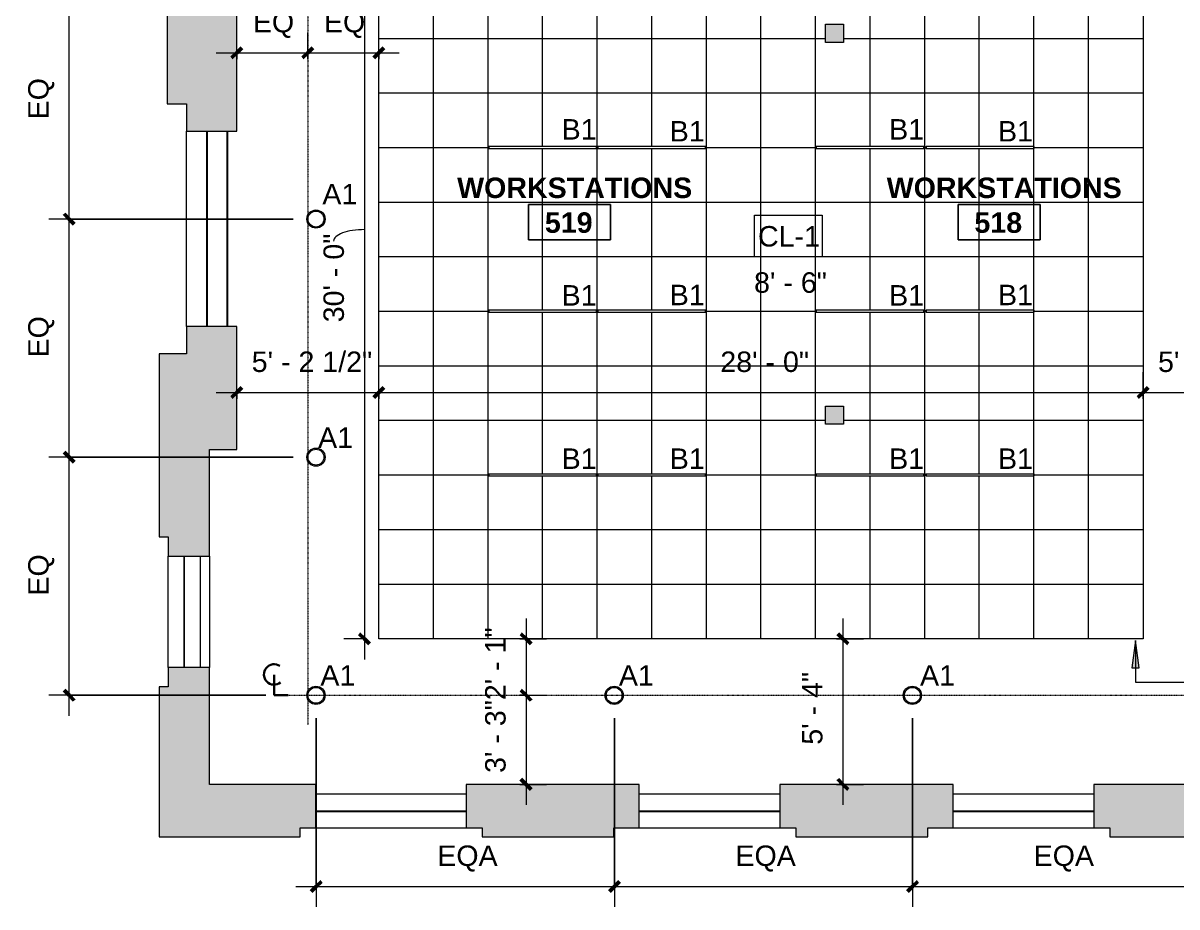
# Model space of a CAD drawing. Header units: inches. Extents: x -60 to 1865, y -31 to 1094.
# Drawn here: x -60 to 448, y -31 to 358 of the extents above; entities that cross this region are included whole.
import ezdxf

# ---------------------------------------------------------------- set-up
doc = ezdxf.new("R2010")
doc.units = ezdxf.units.IN
doc.header["$MEASUREMENT"] = 0
doc.linetypes.add('Center 1_16_', pattern=[0.15625, 0.0625, -0.03125, 0.03125, -0.03125])
for name, color, linetype, lineweight in [('A-ANNO-DIMS', 211, 'Continuous', 9), ('A-ANNO-DIMS-96', 211, 'Continuous', 9), ('A-ANNO-NOTE', 131, 'Continuous', 9), ('A-AREA-IDEN', 2, 'Continuous', 9), ('A-CLNG', 13, 'Continuous', 13), ('A-CLNG-IDEN', 151, 'Continuous', 9), ('A-CLNG-PATT', 13, 'Continuous', 13), ('A-DETL', 90, 'Continuous', 9), ('A-DETL-GENF', 92, 'Continuous', 9), ('E-LITE-EQPM', 33, 'Continuous', 9), ('E-LITE-EQPM-IDEN', 33, 'Continuous', 9), ('S-COLS', 52, 'Continuous', 13), ('Victor Bldg - 5th Floor_LINK_dwg', 8, 'Continuous', 9), ('WINDOWS', 7, 'Continuous', 9), ('WINDOWS SILL', 7, 'Continuous', 9)]:
    doc.layers.add(name, color=color, linetype=linetype, lineweight=lineweight)
doc.styles.add('Arial', font='arial.ttf', dxfattribs={"height": 9})
doc.styles.add('Swis721 Lt BT', font='swissl.ttf', dxfattribs={"height": 9})
doc.styles.add('Swis721 Lt BT_B', font='', dxfattribs={"height": 9})
doc.styles.get('Swis721 Lt BT_B').set_extended_font_data('Swis721 Lt BT', bold=True)
doc.dimstyles.new('OTJ_-_3_32__Linear__1_2__Tolerance', dxfattribs={"dimscale": 12, "dimtxt": 9.497835, "dimasz": 0.375, "dimexe": 0.75, "dimexo": 0.5, "dimgap": 0.5, "dimtad": 1, "dimdec": 1, "dimrnd": 0.5, "dimzin": 3, "dimdsep": 46, "dimlunit": 4, "dimtxsty": 'Swis721 Lt BT', "dimblk1": 'OBLIQUE', "dimblk2": 'OBLIQUE', "dimsah": 1, "dimcen": 0.09, "dimdle": 0.75, "dimazin": 0, "dimtfac": 1, "dimtdec": 4, "dimtix": 1, "dimtmove": 0, "dimatfit": 3, "dimfxl": 1, "dimtvp": 1, "dimfrac": 2, "dimtolj": 1, "dimtzin": 0, "dimarcsym": 2})
doc.dimstyles.new('OTJ_-_3_32__Linear__1_2__Tolerance_1', dxfattribs={"dimscale": 12, "dimtxt": 9.497835, "dimasz": 0.375, "dimexe": 0.75, "dimexo": 0.5, "dimgap": 0.5, "dimtad": 1, "dimdec": 1, "dimrnd": 0.5, "dimzin": 3, "dimdsep": 46, "dimlunit": 4, "dimtxsty": 'Swis721 Lt BT', "dimblk1": 'OBLIQUE', "dimblk2": 'OBLIQUE', "dimsah": 1, "dimcen": 0.09, "dimdle": 0.75, "dimazin": 0, "dimtfac": 1, "dimtdec": 4, "dimtix": 1, "dimtmove": 1, "dimatfit": 3, "dimfxl": 1, "dimtvp": 1, "dimfrac": 2, "dimtolj": 1, "dimtzin": 0, "dimarcsym": 2})
doc.dimstyles.new('OTJ_-_3_32__Linear__1_8__Tolerance', dxfattribs={"dimscale": 12, "dimtxt": 9.497835, "dimasz": 0.375, "dimexe": 0.75, "dimexo": 0.5, "dimgap": 0.5, "dimtad": 1, "dimdec": 3, "dimrnd": 0.125, "dimzin": 3, "dimdsep": 46, "dimlunit": 4, "dimtxsty": 'Swis721 Lt BT', "dimblk1": 'OBLIQUE', "dimblk2": 'OBLIQUE', "dimsah": 1, "dimcen": 0.09, "dimdle": 0.75, "dimazin": 0, "dimtfac": 1, "dimtdec": 4, "dimtix": 1, "dimtmove": 0, "dimatfit": 3, "dimfxl": 1, "dimtvp": 1, "dimtfill": 1, "dimfrac": 2, "dimtolj": 1, "dimtzin": 0, "dimarcsym": 2})

# ---------------------------------------------------------------- blocks, each defined once
blk = doc.blocks.new('Concrete-Rectangular-Column - 8x8-7061903-REFLECTED CEILING PLAN')
at = {"layer": 'S-COLS', "lineweight": 9}
blk.add_hatch(color=7, dxfattribs=at).paths.add_polyline_path([(4, -4), (4, 4), (-4, 4), (-4, -4)], flags=0)
at = {"layer": 'S-COLS', "color": 8, "lineweight": 20}
for p, q in [((-4, 4), (4, 4)), ((-4, -4), (-4, 4)), ((4, 4), (4, -4)), ((4, -4), (-4, -4))]:
    blk.add_line(p, q, dxfattribs=at)
blk = doc.blocks.new('L-PENDANT_FOCAL POINT 3_5 CYLINDER - L-PENDANT_FOCAL POINT 3_5 CYLINDER-7826649-REFLECTED CEILING PLAN')
at = {"layer": 'E-LITE-EQPM'}
for radius in [4, 3.5]:
    blk.add_circle((-0.125, 0), radius, dxfattribs=at)
blk = doc.blocks.new('Victor Bldg - 5th Floor_LINK_dwg-6972324-REFLECTED CEILING PLAN')
at = {"layer": 'WINDOWS'}
for p, q in [((21, 224.5), (21, 310.5)), ((21.25, 224.5), (21.25, 310.5)), ((11, 74.5), (11, 123.5)), ((11.25, 74.5), (11.25, 123.5)), ((69, 11.5), (135, 11.5)), ((69, 11.25), (135, 11.25)), ((211.12, 11.5), (273, 11.5)), ((211.12, 11.25), (273, 11.25)), ((349.12, 11.5), (411, 11.5)), ((349.12, 11.25), (411, 11.25))]:
    blk.add_line(p, q, dxfattribs=at)
at = {"layer": 'WINDOWS SILL'}
for p, q in [((12, 224.5), (12, 310.5)), ((4, 74.5), (4, 123.5)), ((18, 123.5), (18, 74.5)), ((69, 19), (135, 19)), ((211.12, 19), (273, 19)), ((349.12, 19), (411, 19)), ((69, 4), (135, 4)), ((211.12, 4), (273, 4)), ((349.12, 4), (411, 4))]:
    blk.add_line(p, q, dxfattribs=at)
at = {"layer": 'WINDOWS SILL', "flags": 128}
blk.add_lwpolyline([(30, 310.5), (30, 224.5), (30, 310.5), (30, 224.5)], dxfattribs=at)
blk = doc.blocks.new('Lighting fixture TBLS-HX-4-15-B-U-W - TBLS-HX-4-24-7815314-REFLECTED CEILING PLAN')
at = {"layer": 'E-LITE-EQPM'}
for p, q in [((-0.54, 23.67), (0.54, 23.67)), ((-0.54, 23.67), (-0.54, -23.67)), ((-0.47, 23.75), (0.47, 23.75)), ((-0.47, 23.75), (-0.47, 23.67)), ((0.47, 23.67), (0.47, 23.75)), ((0.54, -23.67), (0.54, 23.67)), ((0.54, -23.67), (-0.54, -23.67)), ((-0.47, -23.67), (-0.47, -23.75)), ((0.47, -23.75), (-0.47, -23.75)), ((0.47, -23.75), (0.47, -23.67))]:
    blk.add_line(p, q, dxfattribs=at)
blk = doc.blocks.new('Room Tag - Room Name and Number-3379422-REFLECTED CEILING PLAN')
at = {"layer": 'A-AREA-IDEN'}
for p, q in [((-0.1881, -0.1636), (-0.1881, -0.0018)), ((-0.1881, -0.0018), (0.1869, -0.0018)), ((0.1869, -0.0018), (-0.1881, -0.0018)), ((-0.1881, -0.0018), (-0.1881, -0.1636)), ((0.1869, -0.0018), (0.1869, -0.1636)), ((0.1869, -0.1636), (0.1869, -0.0018)), ((0.1869, -0.1636), (-0.1881, -0.1636)), ((-0.1881, -0.1636), (0.1869, -0.1636))]:
    blk.add_line(p, q, dxfattribs=at)
blk = doc.blocks.new('Centerline - Centerline-43150-REFLECTED CEILING PLAN')
at = {"layer": 'A-ANNO-NOTE', "lineweight": 30}
for p, q in [((0, 0.0259), (0, -0.0678)), ((0, -0.0678), (0.0642, -0.0678))]:
    blk.add_line(p, q, dxfattribs=at)
blk.add_arc((0, 0.0273), 0.0469, 55.7755, 308.0372, dxfattribs=at)
blk = doc.blocks.new('DIMBLOCK35-REFLECTED CEILING PLAN')
at = {"layer": 'A-ANNO-DIMS-96', "transparency": 16777216}
for p, q in [((34.13, 342.06), (34.13, 353.88)), ((65.38, 342.06), (65.38, 353.88)), ((25.13, 344.88), (65.38, 344.88)), ((34.13, 344.88), (34.13, 342.06)), ((65.38, 344.88), (65.38, 342.06))]:
    blk.add_line(p, q, dxfattribs=at)
at = {"layer": 'A-ANNO-DIMS-96', "lineweight": 50, "transparency": 16777216}
for p, q in [((34.13, 344.88), (36.38, 347.13)), ((65.38, 344.88), (67.63, 347.13)), ((34.13, 344.88), (31.88, 342.63)), ((65.38, 344.88), (63.13, 342.63))]:
    blk.add_line(p, q, dxfattribs=at)
at = {"layer": 'A-ANNO-DIMS-96', "color": 0, "transparency": 16777216, "insert": (41.23, 362.9), "char_height": 9, "width": 20.443, "attachment_point": 1, "line_spacing_factor": 1.005062, "style": 'Swis721 Lt BT'}
blk.add_mtext('EQ', dxfattribs=at)
blk = doc.blocks.new('_Oblique')
at = {"color": 0, "linetype": 'ByBlock', "lineweight": -2}
blk.add_line((-0.5, -0.5), (0.5, 0.5), dxfattribs=at)
blk = doc.blocks.new('DIMBLOCK36-REFLECTED CEILING PLAN')
at = {"layer": 'A-ANNO-DIMS-96', "transparency": 16777216}
for p, q in [((65.38, 342.06), (65.38, 353.88)), ((96.63, 342.06), (96.63, 353.88)), ((65.38, 344.88), (105.63, 344.88)), ((65.38, 344.88), (65.38, 342.06)), ((96.63, 344.88), (96.63, 342.06))]:
    blk.add_line(p, q, dxfattribs=at)
at = {"layer": 'A-ANNO-DIMS-96', "lineweight": 50, "transparency": 16777216}
for p, q in [((65.38, 344.88), (67.63, 347.13)), ((96.63, 344.88), (98.88, 347.13)), ((65.38, 344.88), (63.13, 342.63)), ((96.63, 344.88), (94.38, 342.63))]:
    blk.add_line(p, q, dxfattribs=at)
at = {"layer": 'A-ANNO-DIMS-96', "color": 0, "transparency": 16777216, "insert": (72.49, 362.9), "char_height": 9, "width": 20.443, "attachment_point": 1, "line_spacing_factor": 1.005062, "style": 'Swis721 Lt BT'}
blk.add_mtext('EQ', dxfattribs=at)
blk = doc.blocks.new('DIMBLOCK60-REFLECTED CEILING PLAN')
at = {"layer": 'A-ANNO-DIMS-96', "lineweight": 50, "transparency": 16777216}
for p, q in [((-39.53, 167.05), (-41.78, 169.3)), ((-39.53, 167.05), (-37.28, 164.8)), ((-39.53, 62.31), (-41.78, 64.56)), ((-39.53, 62.31), (-37.28, 60.06))]:
    blk.add_line(p, q, dxfattribs=at)
at = {"layer": 'A-ANNO-DIMS-96', "transparency": 16777216}
for p, q in [((59, 167.05), (-48.53, 167.05)), ((-39.53, 53.31), (-39.53, 167.05)), ((-39.53, 167.05), (59, 167.05)), ((47, 62.31), (-48.53, 62.31)), ((-39.53, 62.31), (47, 62.31))]:
    blk.add_line(p, q, dxfattribs=at)
at = {"layer": 'A-ANNO-DIMS-96', "color": 0, "transparency": 16777216, "insert": (-57.54, 106.16), "char_height": 9, "width": 20.443, "attachment_point": 1, "rotation": 90, "line_spacing_factor": 1.005062, "style": 'Swis721 Lt BT', "bg_fill": 3, "box_fill_scale": 1.25, "bg_fill_color": 256, "bg_fill_true_color": 13158600, "bg_fill_transparency": 0}
blk.add_mtext('EQ', dxfattribs=at)
blk = doc.blocks.new('DIMBLOCK61-REFLECTED CEILING PLAN')
at = {"layer": 'A-ANNO-DIMS-96', "lineweight": 50, "transparency": 16777216}
for p, q in [((-39.53, 271.78), (-41.78, 274.03)), ((-39.53, 271.78), (-37.28, 269.53)), ((-39.53, 167.05), (-41.78, 169.3)), ((-39.53, 167.05), (-37.28, 164.8))]:
    blk.add_line(p, q, dxfattribs=at)
at = {"layer": 'A-ANNO-DIMS-96', "transparency": 16777216}
for p, q in [((59, 271.78), (-48.53, 271.78)), ((-39.53, 167.05), (-39.53, 271.78)), ((-39.53, 271.78), (59, 271.78)), ((59, 167.05), (-48.53, 167.05)), ((-39.53, 167.05), (59, 167.05))]:
    blk.add_line(p, q, dxfattribs=at)
at = {"layer": 'A-ANNO-DIMS-96', "color": 0, "transparency": 16777216, "insert": (-57.54, 210.9), "char_height": 9, "width": 20.443, "attachment_point": 1, "rotation": 90, "line_spacing_factor": 1.005062, "style": 'Swis721 Lt BT', "bg_fill": 3, "box_fill_scale": 1.25, "bg_fill_color": 256, "bg_fill_true_color": 13158600, "bg_fill_transparency": 0}
blk.add_mtext('EQ', dxfattribs=at)
blk = doc.blocks.new('DIMBLOCK62-REFLECTED CEILING PLAN')
at = {"layer": 'A-ANNO-DIMS-96', "transparency": 16777216}
for p, q in [((-39.53, 271.78), (-39.53, 385.52)), ((55.25, 376.52), (-48.53, 376.52)), ((-39.53, 376.52), (55.25, 376.52)), ((59, 271.78), (-48.53, 271.78)), ((-39.53, 271.78), (59, 271.78))]:
    blk.add_line(p, q, dxfattribs=at)
at = {"layer": 'A-ANNO-DIMS-96', "lineweight": 50, "transparency": 16777216}
for p, q in [((-39.53, 376.52), (-41.78, 378.77)), ((-39.53, 376.52), (-37.28, 374.27)), ((-39.53, 271.78), (-41.78, 274.03)), ((-39.53, 271.78), (-37.28, 269.53))]:
    blk.add_line(p, q, dxfattribs=at)
at = {"layer": 'A-ANNO-DIMS-96', "color": 0, "transparency": 16777216, "insert": (-57.54, 315.63), "char_height": 9, "width": 20.443, "attachment_point": 1, "rotation": 90, "line_spacing_factor": 1.005062, "style": 'Swis721 Lt BT', "bg_fill": 3, "box_fill_scale": 1.25, "bg_fill_color": 256, "bg_fill_true_color": 13158600, "bg_fill_transparency": 0}
blk.add_mtext('EQ', dxfattribs=at)
blk = doc.blocks.new('DIMBLOCK75-REFLECTED CEILING PLAN')
at = {"layer": 'A-ANNO-DIMS-96', "transparency": 16777216}
for p, q in [((69.12, 52.31), (69.12, -30.77)), ((69.12, -21.77), (69.12, 52.31)), ((200.23, 52.31), (200.23, -30.77)), ((200.23, -21.77), (200.23, 52.31)), ((60.12, -21.77), (200.23, -21.77))]:
    blk.add_line(p, q, dxfattribs=at)
at = {"layer": 'A-ANNO-DIMS-96', "lineweight": 50, "transparency": 16777216}
for p, q in [((69.12, -21.77), (71.37, -19.52)), ((200.23, -21.77), (202.48, -19.52)), ((69.12, -21.77), (66.87, -24.02)), ((200.23, -21.77), (197.98, -24.02))]:
    blk.add_line(p, q, dxfattribs=at)
at = {"layer": 'A-ANNO-DIMS-96', "color": 0, "transparency": 16777216, "insert": (122.32, -3.75), "char_height": 9, "width": 29.6694, "attachment_point": 1, "line_spacing_factor": 1.005062, "style": 'Swis721 Lt BT', "bg_fill": 3, "box_fill_scale": 1.25, "bg_fill_color": 256, "bg_fill_true_color": 13158600, "bg_fill_transparency": 0}
blk.add_mtext('EQA', dxfattribs=at)
blk = doc.blocks.new('DIMBLOCK76-REFLECTED CEILING PLAN')
at = {"layer": 'A-ANNO-DIMS-96', "transparency": 16777216}
for p, q in [((200.23, 52.31), (200.23, -30.77)), ((200.23, -21.77), (200.23, 52.31)), ((331.34, 52.31), (331.34, -30.77)), ((331.34, -21.77), (331.34, 52.31)), ((200.23, -21.77), (331.34, -21.77))]:
    blk.add_line(p, q, dxfattribs=at)
at = {"layer": 'A-ANNO-DIMS-96', "lineweight": 50, "transparency": 16777216}
for p, q in [((200.23, -21.77), (202.48, -19.52)), ((331.34, -21.77), (333.59, -19.52)), ((200.23, -21.77), (197.98, -24.02)), ((331.34, -21.77), (329.09, -24.02))]:
    blk.add_line(p, q, dxfattribs=at)
at = {"layer": 'A-ANNO-DIMS-96', "color": 0, "transparency": 16777216, "insert": (253.42, -3.75), "char_height": 9, "width": 29.6694, "attachment_point": 1, "line_spacing_factor": 1.005062, "style": 'Swis721 Lt BT', "bg_fill": 3, "box_fill_scale": 1.25, "bg_fill_color": 256, "bg_fill_true_color": 13158600, "bg_fill_transparency": 0}
blk.add_mtext('EQA', dxfattribs=at)
blk = doc.blocks.new('DIMBLOCK77-REFLECTED CEILING PLAN')
at = {"layer": 'A-ANNO-DIMS-96', "transparency": 16777216}
for p, q in [((331.34, 52.31), (331.34, -30.77)), ((331.34, -21.77), (331.34, 52.31)), ((462.45, 52.31), (462.45, -30.77)), ((462.45, -21.77), (462.45, 52.31)), ((331.34, -21.77), (471.45, -21.77))]:
    blk.add_line(p, q, dxfattribs=at)
at = {"layer": 'A-ANNO-DIMS-96', "lineweight": 50, "transparency": 16777216}
for p, q in [((331.34, -21.77), (333.59, -19.52)), ((462.45, -21.77), (464.7, -19.52)), ((331.34, -21.77), (329.09, -24.02)), ((462.45, -21.77), (460.2, -24.02))]:
    blk.add_line(p, q, dxfattribs=at)
at = {"layer": 'A-ANNO-DIMS-96', "color": 0, "transparency": 16777216, "insert": (384.53, -3.75), "char_height": 9, "width": 29.6694, "attachment_point": 1, "line_spacing_factor": 1.005062, "style": 'Swis721 Lt BT', "bg_fill": 3, "box_fill_scale": 1.25, "bg_fill_color": 256, "bg_fill_true_color": 13158600, "bg_fill_transparency": 0}
blk.add_mtext('EQA', dxfattribs=at)
blk = doc.blocks.new('DIMBLOCK92-REFLECTED CEILING PLAN')
at = {"layer": 'A-ANNO-DIMS-96', "transparency": 16777216}
for p, q in [((34.13, 192.69), (34.13, 204.5)), ((96.63, 192.69), (96.63, 204.5)), ((25.13, 195.5), (105.63, 195.5)), ((34.13, 195.5), (34.13, 192.69)), ((96.63, 195.5), (96.63, 192.69))]:
    blk.add_line(p, q, dxfattribs=at)
at = {"layer": 'A-ANNO-DIMS-96', "lineweight": 50, "transparency": 16777216}
for p, q in [((34.13, 195.5), (31.88, 193.25)), ((34.13, 195.5), (36.38, 197.75)), ((96.63, 195.5), (94.38, 193.25)), ((96.63, 195.5), (98.88, 197.75))]:
    blk.add_line(p, q, dxfattribs=at)
at = {"layer": 'A-ANNO-DIMS-96', "color": 0, "transparency": 16777216, "insert": (40.73, 213.52), "char_height": 9, "width": 59.1579, "attachment_point": 1, "line_spacing_factor": 1.005062, "style": 'Swis721 Lt BT'}
blk.add_mtext('5\' - 2 1/2"', dxfattribs=at)
blk = doc.blocks.new('DIMBLOCK93-REFLECTED CEILING PLAN')
at = {"layer": 'A-ANNO-DIMS-96', "transparency": 16777216}
for p, q in [((300.68, 96.13), (300.68, 14.12)), ((297.87, 87.13), (309.68, 87.13)), ((300.68, 87.13), (297.87, 87.13)), ((297.87, 23.12), (309.68, 23.12)), ((300.68, 23.12), (297.87, 23.12))]:
    blk.add_line(p, q, dxfattribs=at)
at = {"layer": 'A-ANNO-DIMS-96', "lineweight": 50, "transparency": 16777216}
for p, q in [((300.68, 87.13), (298.43, 89.38)), ((300.68, 87.13), (302.93, 84.88)), ((300.68, 23.12), (298.43, 25.37)), ((300.68, 23.12), (302.93, 20.87))]:
    blk.add_line(p, q, dxfattribs=at)
at = {"layer": 'A-ANNO-DIMS-96', "color": 0, "transparency": 16777216, "insert": (282.67, 40.58), "char_height": 9, "width": 34.9159, "attachment_point": 1, "rotation": 90, "line_spacing_factor": 1.005062, "style": 'Swis721 Lt BT'}
blk.add_mtext('5\' - 4"', dxfattribs=at)
blk = doc.blocks.new('DIMBLOCK94-REFLECTED CEILING PLAN')
at = {"layer": 'A-ANNO-DIMS-96', "transparency": 16777216}
for p, q in [((432.63, 192.69), (432.63, 204.5)), ((495.14, 192.69), (495.14, 204.5)), ((423.63, 195.5), (504.14, 195.5)), ((432.63, 195.5), (432.63, 192.69)), ((495.14, 195.5), (495.14, 192.69))]:
    blk.add_line(p, q, dxfattribs=at)
at = {"layer": 'A-ANNO-DIMS-96', "lineweight": 50, "transparency": 16777216}
for p, q in [((432.63, 195.5), (430.38, 193.25)), ((432.63, 195.5), (434.88, 197.75)), ((495.14, 195.5), (492.89, 193.25)), ((495.14, 195.5), (497.39, 197.75))]:
    blk.add_line(p, q, dxfattribs=at)
at = {"layer": 'A-ANNO-DIMS-96', "color": 0, "transparency": 16777216, "insert": (439.23, 213.52), "char_height": 9, "width": 59.1579, "attachment_point": 1, "line_spacing_factor": 1.005062, "style": 'Swis721 Lt BT'}
blk.add_mtext('5\' - 2 1/2"', dxfattribs=at)
blk = doc.blocks.new('DIMBLOCK97-REFLECTED CEILING PLAN')
at = {"layer": 'A-ANNO-DIMS-96', "transparency": 16777216}
for p, q in [((161.38, 96.13), (161.38, 62.31)), ((158.57, 87.13), (170.38, 87.13)), ((161.38, 87.13), (158.57, 87.13)), ((158.57, 62.31), (170.38, 62.31)), ((161.38, 62.31), (158.57, 62.31))]:
    blk.add_line(p, q, dxfattribs=at)
at = {"layer": 'A-ANNO-DIMS-96', "lineweight": 50, "transparency": 16777216}
for p, q in [((161.38, 87.13), (159.13, 89.38)), ((161.38, 87.13), (163.63, 84.88)), ((161.38, 62.31), (159.13, 64.56)), ((161.38, 62.31), (163.63, 60.06))]:
    blk.add_line(p, q, dxfattribs=at)
at = {"layer": 'A-ANNO-DIMS-96', "color": 0, "transparency": 16777216, "insert": (143.37, 60.17), "char_height": 9, "width": 34.9159, "attachment_point": 1, "rotation": 90, "line_spacing_factor": 1.005062, "style": 'Swis721 Lt BT'}
blk.add_mtext('2\' - 1"', dxfattribs=at)
blk = doc.blocks.new('DIMBLOCK98-REFLECTED CEILING PLAN')
at = {"layer": 'A-ANNO-DIMS-96', "transparency": 16777216}
for p, q in [((158.57, 62.31), (170.38, 62.31)), ((161.38, 62.31), (158.57, 62.31)), ((161.38, 62.31), (161.38, 14.13)), ((158.57, 23.13), (170.38, 23.13)), ((161.38, 23.13), (158.57, 23.13))]:
    blk.add_line(p, q, dxfattribs=at)
at = {"layer": 'A-ANNO-DIMS-96', "lineweight": 50, "transparency": 16777216}
for p, q in [((161.38, 62.31), (159.13, 64.56)), ((161.38, 62.31), (163.63, 60.06)), ((161.38, 23.13), (159.13, 25.38)), ((161.38, 23.13), (163.63, 20.88))]:
    blk.add_line(p, q, dxfattribs=at)
at = {"layer": 'A-ANNO-DIMS-96', "color": 0, "transparency": 16777216, "insert": (143.37, 28.17), "char_height": 9, "width": 34.9159, "attachment_point": 1, "rotation": 90, "line_spacing_factor": 1.005062, "style": 'Swis721 Lt BT'}
blk.add_mtext('3\' - 3"', dxfattribs=at)
blk = doc.blocks.new('DIMBLOCK110-REFLECTED CEILING PLAN')
at = {"layer": 'A-ANNO-DIMS-96', "transparency": 16777216}
for p, q in [((96.63, 192.69), (96.63, 204.5)), ((432.63, 192.69), (432.63, 204.5)), ((87.63, 195.5), (441.63, 195.5)), ((96.63, 195.5), (96.63, 192.69)), ((432.63, 195.5), (432.63, 192.69))]:
    blk.add_line(p, q, dxfattribs=at)
at = {"layer": 'A-ANNO-DIMS-96', "lineweight": 50, "transparency": 16777216}
for p, q in [((96.63, 195.5), (94.38, 193.25)), ((96.63, 195.5), (98.88, 197.75)), ((432.63, 195.5), (430.38, 193.25)), ((432.63, 195.5), (434.88, 197.75))]:
    blk.add_line(p, q, dxfattribs=at)
at = {"layer": 'A-ANNO-DIMS-96', "color": 0, "transparency": 16777216, "insert": (246.77, 213.52), "char_height": 9, "width": 42.8759, "attachment_point": 1, "line_spacing_factor": 1.005062, "style": 'Swis721 Lt BT'}
blk.add_mtext('28\' - 0"', dxfattribs=at)
blk = doc.blocks.new('DIMBLOCK111-REFLECTED CEILING PLAN')
at = {"layer": 'A-ANNO-DIMS-96', "transparency": 16777216}
for p, q in [((90.29, 456.12), (90.29, 78.13)), ((90.63, 447.12), (81.29, 447.12)), ((90.29, 447.12), (90.63, 447.12)), ((90.63, 87.13), (81.29, 87.13)), ((90.29, 87.13), (90.63, 87.13))]:
    blk.add_line(p, q, dxfattribs=at)
at = {"layer": 'A-ANNO-DIMS-96', "lineweight": 50, "transparency": 16777216}
for p, q in [((90.29, 447.12), (88.04, 449.37)), ((90.29, 447.12), (92.54, 444.87)), ((90.29, 87.13), (88.04, 89.38)), ((90.29, 87.13), (92.54, 84.88))]:
    blk.add_line(p, q, dxfattribs=at)
at = {"layer": 'A-ANNO-DIMS-96', "transparency": 16777216}
blk.add_ellipse((90.29, 262.1), major_axis=(13.54, 0), ratio=0.370885, start_param=1.570796, end_param=3.141593, dxfattribs=at)
at = {"layer": 'A-ANNO-DIMS-96', "color": 0, "transparency": 16777216, "insert": (72.28, 226.37), "char_height": 9, "width": 42.8759, "attachment_point": 1, "rotation": 90, "line_spacing_factor": 1.005062, "style": 'Swis721 Lt BT'}
blk.add_mtext('30\' - 0"', dxfattribs=at)

msp = doc.modelspace()

# ---------------------------------------------------------------- hatches: boundary and pattern name
at = {"layer": 'A-ANNO-NOTE'}
msp.add_hatch(color=256, dxfattribs=at).paths.add_polyline_path([(429.318, 86.3536), (427.7382, 74.3536), (430.8979, 74.3536)], flags=0)
at = {"layer": 'A-CLNG-PATT'}
h = msp.add_hatch(dxfattribs=at)
h.set_pattern_fill('FP_23', color=256, style=0, pattern_type=2)
h.set_pattern_definition([(180, (264.63, 303.25), (3e-15, 24), []), (90, (264.63, 303.25), (24, -1e-15), [])])
h.paths.add_polyline_path([(96.6301, 87.125), (432.6301, 87.125), (432.6301, 447.125), (96.6301, 447.125), (96.6301, 130.3507)], flags=0)
h.paths.add_polyline_path([(335.568, 158.7125), (288.9551, 158.7125), (288.9551, 159.7875), (336.3051, 159.7875), (336.3051, 158.7125)], flags=0)
h.paths.add_polyline_path([(372.1522, 158.7125), (337.2801, 158.7125), (337.2801, 159.7875), (384.6301, 159.7875), (384.6301, 158.7125), (379.469, 158.7125)], flags=0)
h.paths.add_polyline_path([(225.8155, 158.7125), (192.9551, 158.7125), (192.9551, 159.7875), (240.3051, 159.7875), (240.3051, 158.7125), (233.1324, 158.7125)], flags=0)
h.paths.add_polyline_path([(174.5977, 158.7125), (144.9551, 158.7125), (144.9551, 159.7875), (192.3051, 159.7875), (192.3051, 158.7125), (181.9145, 158.7125)], flags=0)
h.paths.add_polyline_path([(301, 181.5), (293, 181.5), (293, 189.5), (301, 189.5)], flags=0)
h.paths.add_polyline_path([(336.3051, 230.7125), (288.9551, 230.7125), (288.9551, 231.7875), (336.3051, 231.7875), (336.3051, 231.4258)], flags=0)
h.paths.add_polyline_path([(337.3972, 230.7125), (337.2801, 230.7125), (337.2801, 231.7875), (384.6301, 231.7875), (384.6301, 230.7125), (339.2265, 230.7125)], flags=0)
h.paths.add_polyline_path([(196.5482, 230.7125), (192.9551, 230.7125), (192.9551, 231.7875), (240.3051, 231.7875), (240.3051, 230.7125), (203.865, 230.7125)], flags=0)
h.paths.add_polyline_path([(192.3051, 230.7125), (144.9551, 230.7125), (144.9551, 231.7875), (192.3051, 231.7875), (192.3051, 231.4258)], flags=0)
h.paths.add_polyline_path([(192.9551, 302.7125), (192.9551, 303.7875), (240.3051, 303.7875), (240.3051, 302.7125), (196.5482, 302.7125)], flags=0)
h.paths.add_polyline_path([(167.2809, 302.7125), (144.9551, 302.7125), (144.9551, 303.7875), (192.3051, 303.7875), (192.3051, 302.7125), (174.5977, 302.7125)], flags=0)
h.paths.add_polyline_path([(328.2512, 302.7125), (288.9551, 302.7125), (288.9551, 303.7875), (336.3051, 303.7875), (336.3051, 302.7125), (335.568, 302.7125)], flags=0)
h.paths.add_polyline_path([(339.2265, 302.7125), (337.2801, 302.7125), (337.2801, 303.7875), (384.6301, 303.7875), (384.6301, 302.7125), (342.8849, 302.7125)], flags=0)
h.paths.add_polyline_path([(293, 349.5), (293, 357.5), (301, 357.5), (301, 349.5)], flags=0)
h.paths.add_polyline_path([(337.2801, 374.7125), (337.2801, 375.7875), (384.6301, 375.7875), (384.6301, 374.7125), (339.2265, 374.7125)], flags=0)
h.paths.add_polyline_path([(306.3007, 374.7125), (288.9551, 374.7125), (288.9551, 375.7875), (336.3051, 375.7875), (336.3051, 374.7125), (313.6175, 374.7125)], flags=0)
h.paths.add_polyline_path([(196.5482, 374.7125), (192.9551, 374.7125), (192.9551, 375.7875), (240.3051, 375.7875), (240.3051, 374.7125), (203.865, 374.7125)], flags=0)
h.paths.add_polyline_path([(192.3051, 374.7125), (144.9551, 374.7125), (144.9551, 375.7875), (192.3051, 375.7875), (192.3051, 375.5116)], flags=0)
at = {"layer": 'A-DETL-GENF'}
h = msp.add_hatch(color=7, dxfattribs=at)
h.paths.add_polyline_path([(479.5, 0), (512.25, 0), (512.25, 23.125), (510.25, 23.125), (510.25, 26.125), (479.25, 26.125), (479.25, 23.125), (411, 23.125), (411, 4), (418, 4), (418, 0), (479.25, 0)], flags=0)
h.paths.add_polyline_path([(150.842, 0), (200, 0), (200, 4), (211.125, 4), (211.125, 23.125), (135, 23.125), (135, 4), (142, 4), (142, 0)], flags=0)
h.paths.add_polyline_path([(338, 0), (338, 4), (349.125, 4), (349.125, 23.125), (273, 23.125), (273, 4), (280, 4), (280, 0)], flags=0)
h.paths.add_polyline_path([(596.25, 0), (650.5, 0), (650.5, 23.125), (648.25, 23.125), (648.25, 33.125), (614, 33.125), (614, 23.125), (596.25, 23.125), (596.25, 19)], flags=0)
h.paths.add_polyline_path([(780.875, 0), (788.75, 0), (788.75, 23.125), (780.875, 23.125), (780.875, 56), (751.25, 56), (751.25, 23.125), (734.5, 23.125), (734.5, 0), (778.25, 0)], flags=0)
h.paths.add_polyline_path([(1045.3009, 0), (1049, 0), (1049, 14.5), (1079, 14.5), (1079, 11.5), (1143, 11.5), (1143, 27.5), (1093, 27.5), (1093, 32.5851), (1032.0615, 32.5851), (1032.0615, 41.5851), (1011.0615, 41.5851), (1011.0615, 0), (1032.0615, 0)], flags=0)
h.paths.add_polyline_path([(915.125, 0), (927.0615, 0), (927.0615, 22.8351), (913.5, 22.8351), (913.5, 33.125), (884.25, 33.125), (884.25, 23.125), (874.75, 23.125), (874.75, 19), (872.75, 19), (872.75, 0), (913.5, 0)], flags=0)
h.paths.add_polyline_path([(62, 0), (62, 4), (69, 4), (69, 23.125), (22.125, 23.125), (22.125, 74.5), (4, 74.5), (4, 66), (0, 66), (0, 0), (34.125, 0)], flags=0)
h.paths.add_polyline_path([(1439, 11.5), (1503, 11.5), (1503, 27.5), (1439, 27.5)], flags=0)
h.paths.add_polyline_path([(1319.4491, 11.5), (1323.0741, 11.5), (1323.0741, 27.5), (1259, 27.5), (1259, 11.5), (1303.4491, 11.5)], flags=0)
h.paths.add_polyline_path([(1819, 11.5), (1863, 11.5), (1863, 27.5), (1799, 27.5), (1799, 11.5)], flags=0)
h.paths.add_polyline_path([(1630.6476, 11.5), (1683, 11.5), (1683, 27.5), (1619, 27.5), (1619, 11.5)], flags=0)
h.paths.add_polyline_path([(1564, 15.5), (1564, 27.5), (1558, 27.5), (1558, 15.5)], flags=0)
h.paths.add_polyline_path([(1202.875, 15.5), (1204, 15.5), (1204, 27.5), (1198, 27.5), (1198, 15.5), (1202.25, 15.5)], flags=0)
h.paths.add_polyline_path([(1378, 15.5), (1384, 15.5), (1384, 27.5), (1378, 27.5)], flags=0)
h.paths.add_polyline_path([(1744, 15.5), (1744, 27.5), (1738, 27.5), (1738, 15.5)], flags=0)
h.paths.add_polyline_path([(4, 123.5), (22.125, 123.5), (22.125, 170.375), (34.125, 170.375), (34.125, 224.5), (12, 224.5), (12, 212.5), (0, 212.5), (0, 132), (4, 132), (4, 130.3507)], flags=0)
h.paths.add_polyline_path([(34.125, 310.5), (34.125, 392.5), (12, 392.5), (12, 380.5), (3.5, 380.5), (3.5, 322.5), (12, 322.5), (12, 310.5), (30.125, 310.5)], flags=0)
h.paths.add_polyline_path([(30.125, 478.5), (34.125, 478.5), (34.125, 560.5), (12, 560.5), (12, 548.5), (3.5, 548.5), (3.5, 490.5), (12, 490.5), (12, 478.5)], flags=0)
h.paths.add_polyline_path([(34.125, 646.5), (34.125, 728.5), (12, 728.5), (12, 716.5), (3.5, 716.5), (3.5, 658.5), (12, 658.5), (12, 646.5), (30.125, 646.5)], flags=0)
h.paths.add_polyline_path([(34.125, 814.5), (34.125, 896.5), (12, 896.5), (12, 884.5), (3.5, 884.5), (3.5, 826.5), (12, 826.5), (12, 814.5), (30.125, 814.5)], flags=0)
h.paths.add_polyline_path([(20.9442, 982.5), (34.125, 982.5), (34.125, 1064.5), (12, 1064.5), (12, 1052.5), (3.5, 1052.5), (3.5, 994.5), (12, 994.5), (12, 982.5)], flags=0)

# ---------------------------------------------------------------- linework, layer by layer
at = {"layer": 'A-ANNO-NOTE'}
for p, q in [((429.318, 86.3536), (427.7382, 74.3536)), ((430.8979, 74.3536), (429.318, 86.3536)), ((429.318, 86.3536), (429.318, 68.1162)), ((427.7382, 74.3536), (430.8979, 74.3536)), ((429.318, 68.1162), (498.9305, 68.1162))]:
    msp.add_line(p, q, dxfattribs=at)
at = {"layer": 'A-CLNG'}
for p, q in [((96.6301, 87.125), (96.6301, 447.125)), ((432.6301, 447.125), (432.6301, 87.125)), ((30.125, 310.5), (30.125, 224.5)), ((22.125, 123.5), (22.125, 74.5)), ((432.6301, 87.125), (96.6301, 87.125)), ((69, 19), (135, 19)), ((211.125, 19), (273, 19)), ((349.125, 19), (411, 19))]:
    msp.add_line(p, q, dxfattribs=at)
at = {"layer": 'A-CLNG-IDEN', "flags": 128}
msp.add_lwpolyline([(261.8488, 273.4445), (291.6078, 273.4445), (291.6078, 255.213), (261.8488, 255.213)], close=True, dxfattribs=at)
at = {"layer": 'A-DETL', "linetype": 'Center 1_16_', "lineweight": 13}
for p, q in [((65.3775, 847.25), (65.3775, 49.25)), ((53, 62.3125), (863, 62.3125))]:
    msp.add_line(p, q, dxfattribs=at)
at = {"layer": 'A-DETL'}
for p, q in [((34.125, 310.5), (34.125, 392.5)), ((3.5, 380.5), (3.5, 322.5)), ((3.5, 322.5), (12, 322.5)), ((12, 322.5), (12, 310.5)), ((12, 310.5), (34.125, 310.5)), ((34.125, 224.5), (12, 224.5)), ((12, 224.5), (12, 212.5)), ((34.125, 170.375), (34.125, 224.5)), ((12, 212.5), (0, 212.5)), ((0, 212.5), (0, 132)), ((22.125, 123.5), (22.125, 170.375)), ((22.125, 170.375), (34.125, 170.375)), ((0, 132), (4, 132)), ((4, 132), (4, 123.5)), ((4, 123.5), (22.125, 123.5)), ((22.125, 74.5), (4, 74.5)), ((4, 74.5), (4, 66)), ((22.125, 23.125), (22.125, 74.5)), ((4, 66), (0, 66)), ((0, 66), (0, 0)), ((69, 23.125), (22.125, 23.125)), ((69, 4), (69, 23.125)), ((211.125, 23.125), (135, 23.125)), ((135, 23.125), (135, 4)), ((211.125, 4), (211.125, 23.125)), ((349.125, 23.125), (273, 23.125)), ((273, 23.125), (273, 4)), ((349.125, 4), (349.125, 23.125)), ((411, 23.125), (411, 4)), ((479.25, 23.125), (411, 23.125)), ((0, 0), (62, 0)), ((62, 0), (62, 4)), ((62, 4), (69, 4)), ((135, 4), (142, 4)), ((142, 4), (142, 0)), ((142, 0), (200, 0)), ((200, 0), (200, 4)), ((200, 4), (211.125, 4)), ((273, 4), (280, 4)), ((280, 4), (280, 0)), ((280, 0), (338, 0)), ((338, 0), (338, 4)), ((338, 4), (349.125, 4)), ((411, 4), (418, 4)), ((418, 4), (418, 0)), ((418, 0), (512.25, 0))]:
    msp.add_line(p, q, dxfattribs=at)

# ---------------------------------------------------------------- block references
at = {"layer": 'A-ANNO-NOTE', "xscale": 96, "yscale": 96, "zscale": 96}
msp.add_blockref('Centerline - Centerline-43150-REFLECTED CEILING PLAN', (50.6103, 68.8716), dxfattribs=at)
at = {"layer": 'A-AREA-IDEN', "xscale": 95.99999999999994, "yscale": 95.99999999999994, "zscale": 95.99999999999994}
for p in [(180.547, 278.3453), (369.4204, 278.3453)]:
    msp.add_blockref('Room Tag - Room Name and Number-3379422-REFLECTED CEILING PLAN', p, dxfattribs=at)
at = {"layer": 'E-LITE-EQPM', "extrusion": (0, 0, -1)}
for p, rotation in [((-168.6301, 303.25), 270.0000000000003), ((-216.6301, 303.25), 270.0000000000003), ((-312.6301, 303.25), 269.9999999999999), ((-360.9551, 303.25), 269.9999999999999), ((-168.6301, 231.25), 270.0000000000003), ((-216.6301, 231.25), 270.0000000000003), ((-312.6301, 231.25), 269.9999999999999), ((-360.9551, 231.25), 269.9999999999999), ((-168.6301, 159.25), 270.0000000000003), ((-216.6301, 159.25), 270.0000000000003), ((-312.6301, 159.25), 269.9999999999999), ((-360.9551, 159.25), 269.9999999999999)]:
    msp.add_blockref('Lighting fixture TBLS-HX-4-15-B-U-W - TBLS-HX-4-24-7815314-REFLECTED CEILING PLAN', p, dxfattribs=dict(at, rotation=rotation))
at = {"layer": 'E-LITE-EQPM'}
for p in [(69.125, 271.7812), (69.125, 167.0469), (69.125, 62.3125), (200.2325, 62.3125), (331.3401, 62.3125)]:
    msp.add_blockref('L-PENDANT_FOCAL POINT 3_5 CYLINDER - L-PENDANT_FOCAL POINT 3_5 CYLINDER-7826649-REFLECTED CEILING PLAN', p, dxfattribs=at)
at = {"layer": 'S-COLS', "lineweight": 9}
for p in [(297, 353.5), (297, 185.5)]:
    msp.add_blockref('Concrete-Rectangular-Column - 8x8-7061903-REFLECTED CEILING PLAN', p, dxfattribs=at)
at = {"layer": 'Victor Bldg - 5th Floor_LINK_dwg', "color": 7}
msp.add_blockref('Victor Bldg - 5th Floor_LINK_dwg-6972324-REFLECTED CEILING PLAN', (0, 0), dxfattribs=at)

# ---------------------------------------------------------------- texts
at = {"layer": 'A-AREA-IDEN', "char_height": 9, "attachment_point": 1, "style": 'Swis721 Lt BT_B'}
for s, insert, width in [('WORKSTATIONS', (131.0459, 290.0239), 119.685), ('WORKSTATIONS', (319.9193, 290.0239), 119.685), ('519', (169.6323, 274.7242), 25.452), ('518', (358.5057, 274.7242), 25.452)]:
    msp.add_mtext(s, dxfattribs=dict(at, insert=insert, width=width))
at = {"layer": 'A-CLNG-IDEN', "char_height": 9, "attachment_point": 1, "style": 'Swis721 Lt BT'}
for s, insert, width in [('CL-1', (263.3488, 268.6945), 32.118), ('8\' - 6"', (261.6102, 248.3653), 36.36)]:
    msp.add_mtext(s, dxfattribs=dict(at, insert=insert, width=width))
at = {"layer": 'E-LITE-EQPM-IDEN', "char_height": 9, "width": 18.786, "attachment_point": 1, "style": 'Arial'}
for s, insert in [('B1', (177.0021, 315.7366)), ('B1', (224.5379, 314.8962)), ('B1', (321.0021, 315.7366)), ('B1', (368.8629, 314.8962)), ('A1', (71.7954, 287.2318)), ('B1', (177.0021, 242.7121)), ('B1', (224.5379, 242.8962)), ('B1', (321.0021, 242.7121)), ('B1', (368.8629, 242.8962)), ('A1', (69.9204, 180.1264)), ('B1', (177.0021, 170.8962)), ('B1', (224.5379, 170.8962)), ('B1', (321.0021, 170.8962)), ('B1', (368.8629, 170.8962)), ('A1', (70.9204, 75.5656)), ('A1', (202.1701, 75.5656)), ('A1', (334.592, 75.5656))]:
    msp.add_mtext(s, dxfattribs=dict(at, insert=insert))

# ---------------------------------------------------------------- dimensions: what is measured, and where the dimension line sits
at = {"layer": 'A-ANNO-DIMS'}
dim = msp.add_linear_dim(base=(90.2918, 87.125), p1=(96.6301, 447.125), p2=(96.6301, 87.125), angle=90, dimstyle='OTJ_-_3_32__Linear__1_2__Tolerance_1', override={"dimpost": '<>', "dimfxl": 360}, dxfattribs=at)
dim.commit()
dim.dimension.update_dxf_attribs({"geometry": 'DIMBLOCK111-REFLECTED CEILING PLAN', "text_midpoint": (78.2766, 247.812), "dimtype": 128, "text_rotation": 90})
for base, p1, p2, picture, middle in [((65.3775, 344.8809), (34.125, 348.0629), (65.3775, 348.0629), 'DIMBLOCK35-REFLECTED CEILING PLAN', (49.7513, 355.83)), ((96.6301, 344.8809), (65.3775, 348.0629), (96.6301, 348.0629), 'DIMBLOCK36-REFLECTED CEILING PLAN', (81.0038, 355.83))]:
    dim = msp.add_linear_dim(base=base, p1=p1, p2=p2, text='EQ', dimstyle='OTJ_-_3_32__Linear__1_2__Tolerance', override={"dimpost": '<>', "dimfxl": 31.252528}, dxfattribs=at)
    dim.commit()
    dim.dimension.update_dxf_attribs({"geometry": picture, "text_midpoint": middle})
for base, p1, p2, override, picture, middle in [((432.6301, 195.5047), (96.6301, 198.6867), (432.6301, 198.6867), {"dimpost": '<>', "dimfxl": 336}, 'DIMBLOCK110-REFLECTED CEILING PLAN', (264.6301, 206.13)), ((495.1351, 195.5047), (432.6301, 198.6867), (495.1351, 198.6867), {"dimpost": '<>', "dimfxl": 62.505056}, 'DIMBLOCK94-REFLECTED CEILING PLAN', (463.8826, 206.6463))]:
    dim = msp.add_linear_dim(base=base, p1=p1, p2=p2, dimstyle='OTJ_-_3_32__Linear__1_2__Tolerance', override=override, dxfattribs=at)
    dim.commit()
    dim.dimension.update_dxf_attribs({"geometry": picture, "text_midpoint": middle})

# ---------------------------------------------------------------- next in the draw order: dimensions: what is measured, and where the dimension line sits
dim = msp.add_linear_dim(base=(-39.5281, 167.0469), p1=(53, 62.3125), p2=(65, 167.0469), angle=90, text='EQ', dimstyle='OTJ_-_3_32__Linear__1_8__Tolerance', override={"dimpost": '<>', "dimfxl": 105.419587}, dxfattribs=at)
dim.commit()
dim.dimension.update_dxf_attribs({"geometry": 'DIMBLOCK60-REFLECTED CEILING PLAN', "text_midpoint": (-50.4771, 114.6797)})

# ---------------------------------------------------------------- next in the draw order: dimensions: what is measured, and where the dimension line sits
dim = msp.add_linear_dim(base=(-39.5281, 271.7812), p1=(65, 167.0469), p2=(65, 271.7812), angle=90, text='EQ', dimstyle='OTJ_-_3_32__Linear__1_8__Tolerance', override={"dimpost": '<>', "dimfxl": 104.734375}, dxfattribs=at)
dim.commit()
dim.dimension.update_dxf_attribs({"geometry": 'DIMBLOCK61-REFLECTED CEILING PLAN', "text_midpoint": (-50.4771, 219.4141)})
dim = msp.add_linear_dim(base=(200.2325, -21.7668), p1=(69.125, 58.3125), p2=(200.2325, 58.3125), text='EQA', dimstyle='OTJ_-_3_32__Linear__1_8__Tolerance', override={"dimpost": '<>', "dimfxl": 131.107537}, dxfattribs=at)
dim.commit()
dim.dimension.update_dxf_attribs({"geometry": 'DIMBLOCK75-REFLECTED CEILING PLAN', "text_midpoint": (134.6788, -10.8177)})

# ---------------------------------------------------------------- next in the draw order: dimensions: what is measured, and where the dimension line sits
dim = msp.add_linear_dim(base=(-39.5281, 376.5156), p1=(65, 271.7812), p2=(61.2525, 376.5156), angle=90, text='EQ', dimstyle='OTJ_-_3_32__Linear__1_8__Tolerance', override={"dimpost": '<>', "dimfxl": 104.801397}, dxfattribs=at)
dim.commit()
dim.dimension.update_dxf_attribs({"geometry": 'DIMBLOCK62-REFLECTED CEILING PLAN', "text_midpoint": (-50.4771, 324.1484)})
dim = msp.add_linear_dim(base=(96.6301, 195.5047), p1=(34.125, 198.6867), p2=(96.6301, 198.6867), dimstyle='OTJ_-_3_32__Linear__1_2__Tolerance', override={"dimpost": '<>', "dimfxl": 62.505056}, dxfattribs=at)
dim.commit()
dim.dimension.update_dxf_attribs({"geometry": 'DIMBLOCK92-REFLECTED CEILING PLAN', "text_midpoint": (65.3775, 206.6463)})
for base, p1, p2, override, picture, middle in [((161.3846, 62.3125), (164.5666, 87.125), (164.5666, 62.3125), {"dimpost": '<>', "dimfxl": 24.8125}, 'DIMBLOCK97-REFLECTED CEILING PLAN', (150.8846, 74.7187)), ((161.3846, 23.125), (164.5666, 62.3125), (164.5666, 23.125), {"dimpost": '<>', "dimfxl": 39.1875}, 'DIMBLOCK98-REFLECTED CEILING PLAN', (150.7593, 42.7187))]:
    dim = msp.add_linear_dim(base=base, p1=p1, p2=p2, angle=90, dimstyle='OTJ_-_3_32__Linear__1_2__Tolerance', override=override, dxfattribs=at)
    dim.commit()
    dim.dimension.update_dxf_attribs({"geometry": picture, "text_midpoint": middle})
dim = msp.add_linear_dim(base=(331.3401, -21.7668), p1=(200.2325, 58.3125), p2=(331.3401, 58.3125), text='EQA', dimstyle='OTJ_-_3_32__Linear__1_8__Tolerance', override={"dimpost": '<>', "dimfxl": 131.107537}, dxfattribs=at)
dim.commit()
dim.dimension.update_dxf_attribs({"geometry": 'DIMBLOCK76-REFLECTED CEILING PLAN', "text_midpoint": (265.7863, -10.8177)})

# ---------------------------------------------------------------- next in the draw order: dimensions: what is measured, and where the dimension line sits
dim = msp.add_linear_dim(base=(300.6845, 23.125), p1=(303.8665, 87.125), p2=(303.8665, 23.125), angle=90, dimstyle='OTJ_-_3_32__Linear__1_2__Tolerance', override={"dimpost": '<>', "dimfxl": 64}, dxfattribs=at)
dim.commit()
dim.dimension.update_dxf_attribs({"geometry": 'DIMBLOCK93-REFLECTED CEILING PLAN', "text_midpoint": (290.0592, 55.125)})
dim = msp.add_linear_dim(base=(462.4476, -21.7668), p1=(331.3401, 58.3125), p2=(462.4476, 58.3125), text='EQA', dimstyle='OTJ_-_3_32__Linear__1_8__Tolerance', override={"dimpost": '<>', "dimfxl": 131.107537}, dxfattribs=at)
dim.commit()
dim.dimension.update_dxf_attribs({"geometry": 'DIMBLOCK77-REFLECTED CEILING PLAN', "text_midpoint": (396.8938, -10.8177)})

doc.saveas('drawing.dxf')
